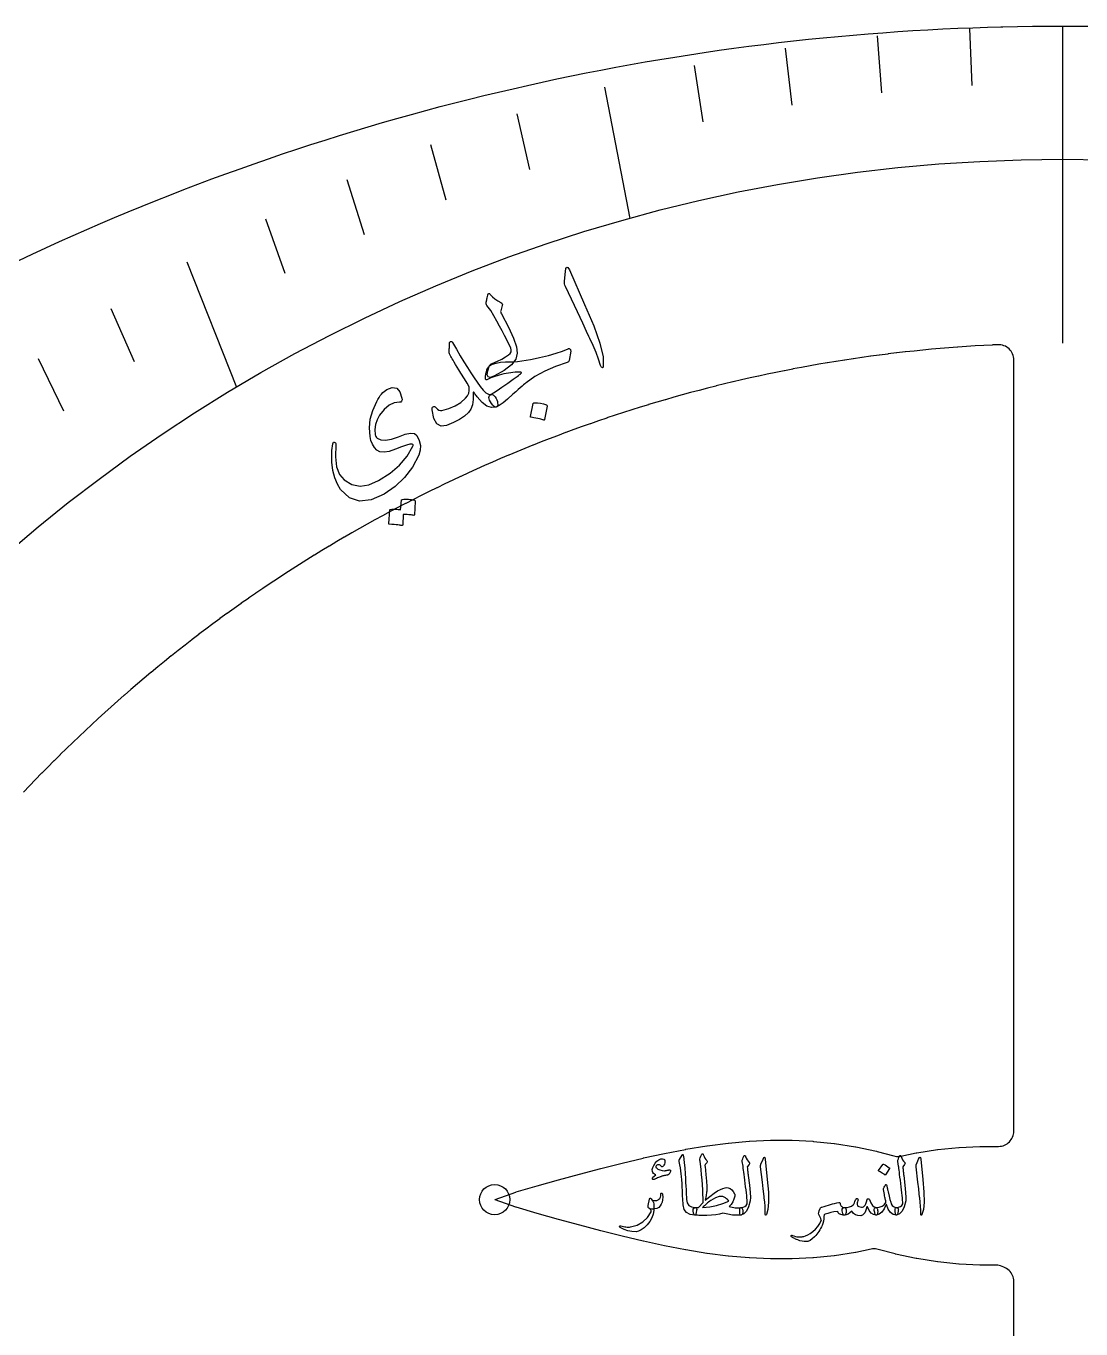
# Model space of a CAD drawing. Header units: millimetres. Extents: x -40.3 to 40.3, y -40.3 to 40.3.
# Drawn here: x -17.12 to 0.3, y 18.79 to 40.33 of the extents above; entities that cross this region are included whole.
import ezdxf

# ---------------------------------------------------------------- set-up
doc = ezdxf.new("R2010")
doc.units = ezdxf.units.MM
for name, color, linetype in [('CUT_INNER', 6, 'Continuous'), ('CUT_OUTER', 1, 'Continuous'), ('ENGRAVE', 7, 'Continuous'), ('ENGRAVE_FINE', 8, 'Continuous'), ('TEXT', 5, 'Continuous')]:
    doc.layers.add(name, color=color, linetype=linetype)

msp = doc.modelspace()

# ---------------------------------------------------------------- linework, layer by layer
at = {"layer": 'CUT_INNER'}
msp.add_lwpolyline([(-0.8065, 13.0816), (-0.8065, 19.58), (-0.8078, 19.6055), (-0.8117, 19.6307), (-0.8181, 19.6554), (-0.8271, 19.6793), (-0.8384, 19.7022), (-0.8519, 19.7238), (-0.8676, 19.7439), (-0.8853, 19.7623), (-0.9048, 19.7787), (-0.9258, 19.7932), (-0.9482, 19.8054), (-0.9717, 19.8152), (-1.0276, 19.8354), (-1.0483, 19.8418), (-1.0694, 19.8465), (-1.0909, 19.8493), (-1.1125, 19.8502), (-1.3584, 19.85), (-1.3646, 19.8501), (-1.7089, 19.8669), (-1.7154, 19.8674), (-2.0594, 19.9021), (-2.0662, 19.903), (-2.41, 19.9567), (-2.4169, 19.958), (-2.7606, 20.0315), (-2.7676, 20.0332), (-3.0438, 20.1092), (-3.0672, 20.1144), (-3.0909, 20.1174), (-3.1149, 20.1181), (-3.1388, 20.1165), (-3.1624, 20.1126), (-3.4156, 20.0584), (-3.4225, 20.0571), (-3.7663, 20.0034), (-3.7731, 20.0026), (-4.1171, 19.9678), (-4.1236, 19.9673), (-4.4679, 19.9506), (-4.4741, 19.9504), (-4.8188, 19.9507), (-4.8245, 19.9509), (-5.1697, 19.967), (-5.1749, 19.9674), (-5.5206, 19.9982), (-5.5253, 19.9987), (-5.8715, 20.0429), (-5.8757, 20.0435), (-6.2225, 20.0996), (-6.226, 20.1002), (-6.5734, 20.1667), (-6.5764, 20.1673), (-6.9244, 20.2426), (-6.9267, 20.2431), (-7.2753, 20.3257), (-7.2771, 20.3262), (-7.6262, 20.4145), (-7.6275, 20.4148), (-7.9765, 20.5074), (-8.3273, 20.6035), (-8.6782, 20.7022), (-8.6794, 20.7026), (-9.0259, 20.8041), (-9.033, 20.8064), (-9.3741, 20.929), (-9.3793, 20.9312), (-9.3741, 20.9333), (-9.033, 21.0559), (-9.0259, 21.0582), (-8.6794, 21.1597), (-8.6782, 21.1601), (-8.329, 21.2584), (-7.9785, 21.3544), (-7.6275, 21.4475), (-7.6262, 21.4478), (-7.2771, 21.5362), (-7.2753, 21.5366), (-6.9267, 21.6192), (-6.9244, 21.6197), (-6.5764, 21.695), (-6.5734, 21.6956), (-6.226, 21.7621), (-6.2225, 21.7628), (-5.8757, 21.8188), (-5.8715, 21.8194), (-5.5253, 21.8636), (-5.5206, 21.8641), (-5.1749, 21.895), (-5.1697, 21.8953), (-4.8245, 21.9115), (-4.8188, 21.9116), (-4.4741, 21.9119), (-4.4679, 21.9117), (-4.1236, 21.895), (-4.1171, 21.8945), (-3.7731, 21.8598), (-3.7663, 21.8589), (-3.4225, 21.8052), (-3.4156, 21.8039), (-3.0719, 21.7303), (-3.0649, 21.7286), (-2.7887, 21.6527), (-2.7653, 21.6474), (-2.7416, 21.6444), (-2.7176, 21.6438), (-2.6937, 21.6454), (-2.6701, 21.6492), (-2.4169, 21.7034), (-2.41, 21.7047), (-2.0662, 21.7584), (-2.0594, 21.7593), (-1.7154, 21.794), (-1.7089, 21.7945), (-1.3646, 21.8113), (-1.3584, 21.8114), (-1.0567, 21.8112), (-1.0322, 21.8124), (-1.0079, 21.816), (-0.9841, 21.8219), (-0.961, 21.8302), (-0.9388, 21.8406), (-0.9177, 21.8532), (-0.898, 21.8679), (-0.8798, 21.8843), (-0.8633, 21.9025), (-0.8487, 21.9222), (-0.836, 21.9433), (-0.8255, 21.9655), (-0.8173, 21.9886), (-0.8113, 22.0124), (-0.8077, 22.0367), (-0.8065, 22.0612), (-0.8065, 34.8087), (-0.8078, 34.8339), (-0.8116, 34.8589), (-0.8179, 34.8833), (-0.8266, 34.907), (-0.8377, 34.9297), (-0.8511, 34.9511), (-0.8665, 34.9711), (-0.8838, 34.9895), (-0.903, 35.006), (-0.9236, 35.0205), (-0.9457, 35.0328), (-0.9689, 35.0428), (-0.9929, 35.0505), (-1.0176, 35.0557), (-1.0427, 35.0583), (-1.068, 35.0584), (-1.1552, 35.0544), (-1.1568, 35.0543), (-1.2996, 35.0469), (-1.3011, 35.0468), (-1.4439, 35.0385), (-1.4455, 35.0384), (-1.5882, 35.0292), (-1.5897, 35.0291), (-1.7324, 35.019), (-1.7339, 35.0189), (-1.8765, 35.0079), (-1.8781, 35.0078), (-2.0206, 34.9959), (-2.0221, 34.9958), (-2.1646, 34.9831), (-2.1661, 34.983), (-2.3085, 34.9694), (-2.31, 34.9692), (-2.4523, 34.9548), (-2.4538, 34.9546), (-2.596, 34.9393), (-2.5976, 34.9391), (-2.7397, 34.9229), (-2.7412, 34.9227), (-2.8832, 34.9057), (-2.8847, 34.9055), (-3.0266, 34.8875), (-3.0281, 34.8873), (-3.1699, 34.8685), (-3.1714, 34.8683), (-3.3131, 34.8486), (-3.3146, 34.8484), (-3.4562, 34.8279), (-3.4577, 34.8276), (-3.5991, 34.8062), (-3.6006, 34.806), (-3.7419, 34.7837), (-3.7434, 34.7835), (-3.8845, 34.7603), (-3.886, 34.76), (-4.027, 34.736), (-4.0286, 34.7358), (-4.1694, 34.7109), (-4.1709, 34.7106), (-4.3116, 34.6849), (-4.3131, 34.6846), (-4.4536, 34.658), (-4.4551, 34.6577), (-4.5955, 34.6302), (-4.597, 34.6299), (-4.7372, 34.6016), (-4.7387, 34.6013), (-4.8787, 34.5721), (-4.8802, 34.5718), (-5.02, 34.5417), (-5.0215, 34.5414), (-5.1612, 34.5105), (-5.1627, 34.5101), (-5.3021, 34.4784), (-5.3036, 34.478), (-5.4429, 34.4454), (-5.4444, 34.445), (-5.5834, 34.4116), (-5.5849, 34.4112), (-5.7238, 34.3769), (-5.7253, 34.3765), (-5.8639, 34.3413), (-5.8654, 34.3409), (-6.0038, 34.3049), (-6.0053, 34.3045), (-6.1435, 34.2677), (-6.145, 34.2673), (-6.2829, 34.2295), (-6.2844, 34.2291), (-6.4221, 34.1906), (-6.4236, 34.1901), (-6.5611, 34.1507), (-6.5626, 34.1503), (-6.6998, 34.11), (-6.7013, 34.1096), (-6.8383, 34.0685), (-6.8397, 34.0681), (-6.9765, 34.0261), (-6.9779, 34.0257), (-7.1144, 33.9829), (-7.1159, 33.9824), (-7.2521, 33.9388), (-7.2536, 33.9383), (-7.3895, 33.8939), (-7.391, 33.8934), (-7.5266, 33.8481), (-7.5281, 33.8476), (-7.6635, 33.8015), (-7.6649, 33.801), (-7.8, 33.7541), (-7.8015, 33.7536), (-7.9363, 33.7058), (-7.9377, 33.7053), (-8.0722, 33.6567), (-8.0737, 33.6562), (-8.2079, 33.6067), (-8.2093, 33.6062), (-8.3432, 33.556), (-8.3447, 33.5554), (-8.4783, 33.5044), (-8.4797, 33.5038), (-8.613, 33.4519), (-8.6144, 33.4514), (-8.7474, 33.3987), (-8.7488, 33.3981), (-8.8814, 33.3446), (-8.8829, 33.344), (-9.0152, 33.2897), (-9.0166, 33.2891), (-9.1486, 33.2339), (-9.15, 33.2334), (-9.2816, 33.1774), (-9.283, 33.1768), (-9.4143, 33.12), (-9.4157, 33.1194), (-9.5466, 33.0619), (-9.548, 33.0613), (-9.6786, 33.0029), (-9.68, 33.0023), (-9.8102, 32.9431), (-9.8116, 32.9425), (-9.9415, 32.8825), (-9.9429, 32.8819), (-10.0723, 32.8211), (-10.0737, 32.8204), (-10.2028, 32.7589), (-10.2042, 32.7582), (-10.3329, 32.6959), (-10.3343, 32.6952), (-10.4627, 32.6321), (-10.464, 32.6314), (-10.592, 32.5675), (-10.5934, 32.5668), (-10.7209, 32.5021), (-10.7223, 32.5014), (-10.8494, 32.4359), (-10.8508, 32.4352), (-10.9776, 32.369), (-10.9789, 32.3683), (-11.1053, 32.3012), (-11.1066, 32.3005), (-11.2325, 32.2327), (-11.2339, 32.232), (-11.3594, 32.1634), (-11.3607, 32.1626), (-11.4858, 32.0933), (-11.4872, 32.0925), (-11.6118, 32.0224), (-11.6132, 32.0217), (-11.7374, 31.9508), (-11.7387, 31.95), (-11.8625, 31.8784), (-11.8638, 31.8776), (-11.9872, 31.8052), (-11.9885, 31.8044), (-12.1114, 31.7313), (-12.1127, 31.7305), (-12.2352, 31.6566), (-12.2365, 31.6558), (-12.3585, 31.5811), (-12.3598, 31.5803), (-12.4813, 31.5049), (-12.4826, 31.5041), (-12.6037, 31.428), (-12.605, 31.4271), (-12.7256, 31.3503), (-12.7269, 31.3494), (-12.847, 31.2718), (-12.8483, 31.271), (-12.9679, 31.1926), (-12.9692, 31.1918), (-13.0884, 31.1127), (-13.0897, 31.1118), (-13.2083, 31.032), (-13.2096, 31.0311), (-13.3278, 30.9506), (-13.3291, 30.9497), (-13.4467, 30.8684), (-13.448, 30.8676), (-13.5652, 30.7856), (-13.5665, 30.7847), (-13.6831, 30.702), (-13.6844, 30.7011), (-13.8006, 30.6176), (-13.8018, 30.6167), (-13.9175, 30.5326), (-13.9187, 30.5317), (-14.0338, 30.4468), (-14.0351, 30.4459), (-14.1497, 30.3604), (-14.1509, 30.3595), (-14.265, 30.2732), (-14.2662, 30.2723), (-14.3798, 30.1853), (-14.381, 30.1844), (-14.494, 30.0967), (-14.4952, 30.0958), (-14.6077, 30.0075), (-14.6089, 30.0065), (-14.7209, 29.9175), (-14.7221, 29.9165), (-14.8334, 29.8268), (-14.8346, 29.8258), (-14.9455, 29.7354), (-14.9467, 29.7345), (-15.0569, 29.6434), (-15.0581, 29.6424), (-15.1678, 29.5507), (-15.169, 29.5497), (-15.2782, 29.4573), (-15.2793, 29.4563), (-15.3879, 29.3632), (-15.3891, 29.3622), (-15.4971, 29.2684), (-15.4983, 29.2674), (-15.6057, 29.173), (-15.6068, 29.172), (-15.7137, 29.0769), (-15.7148, 29.0759), (-15.8211, 28.9802), (-15.8222, 28.9791), (-15.9279, 28.8828), (-15.9291, 28.8817), (-16.0341, 28.7847), (-16.0353, 28.7837), (-16.1398, 28.686), (-16.1409, 28.6849), (-16.2448, 28.5866), (-16.2459, 28.5856), (-16.3492, 28.4866), (-16.3503, 28.4856), (-16.4529, 28.386), (-16.454, 28.3849), (-16.5561, 28.2847), (-16.5572, 28.2837), (-16.6586, 28.1828), (-16.6597, 28.1818), (-16.7605, 28.0803), (-16.7616, 28.0792), (-16.8618, 27.9772), (-16.8629, 27.9761), (-16.9625, 27.8734), (-16.9635, 27.8723), (-17.0625, 27.769), (-17.0635, 27.7679), (-17.1618, 27.664)], dxfattribs=at)
at = {"layer": 'CUT_OUTER'}
msp.add_lwpolyline([(-17.2418, 36.453), (-17.0179, 36.5581), (-16.7932, 36.6619), (-16.5679, 36.7642), (-16.3421, 36.8652), (-16.1155, 36.9648), (-15.8884, 37.063), (-15.6607, 37.1598), (-15.4324, 37.2551), (-15.2035, 37.3491), (-14.9741, 37.4417), (-14.7441, 37.5329), (-14.5135, 37.6227), (-14.2824, 37.711), (-14.0507, 37.7979), (-13.8185, 37.8834), (-13.5858, 37.9675), (-13.3526, 38.0502), (-13.1189, 38.1314), (-12.8846, 38.2111), (-12.6499, 38.2895), (-12.4148, 38.3664), (-12.1791, 38.4418), (-11.943, 38.5158), (-11.7065, 38.5884), (-11.4695, 38.6595), (-11.232, 38.7291), (-10.9942, 38.7973), (-10.7559, 38.8641), (-10.5173, 38.9293), (-10.2782, 38.9931), (-10.0387, 39.0555), (-9.7989, 39.1163), (-9.5587, 39.1757), (-9.3182, 39.2336), (-9.0773, 39.2901), (-8.836, 39.345), (-8.5944, 39.3985), (-8.3525, 39.4505), (-8.1103, 39.501), (-7.8678, 39.55), (-7.6249, 39.5975), (-7.3818, 39.6436), (-7.1384, 39.6881), (-6.8948, 39.7312), (-6.6509, 39.7727), (-6.4067, 39.8128), (-6.1623, 39.8514), (-5.9177, 39.8884), (-5.6728, 39.924), (-5.4277, 39.958), (-5.1824, 39.9906), (-4.937, 40.0216), (-4.6913, 40.0512), (-4.4455, 40.0792), (-4.1995, 40.1057), (-3.9533, 40.1307), (-3.707, 40.1542), (-3.4605, 40.1762), (-3.214, 40.1967), (-2.9673, 40.2157), (-2.7204, 40.2331), (-2.4735, 40.2491), (-2.2265, 40.2635), (-1.9794, 40.2764), (-1.7322, 40.2878), (-1.485, 40.2976), (-1.2377, 40.306), (-1.0219, 40.312), (-0.9896, 40.3129), (-0.7423, 40.3182), (-0.4948, 40.322), (-0.2474, 40.3242), (0, 40.325), (0.2474, 40.3242), (0.4948, 40.322)], dxfattribs=at)
at = {"layer": 'ENGRAVE'}
for points in [[(0, 40.325), (0, 35.0828)], [(-7.5639, 39.3141), (-7.1466, 37.1452)], [(-14.467, 36.428), (-13.6446, 34.3571)]]:
    msp.add_lwpolyline(points, dxfattribs=at)
for centre, radius in [((0, 11.5231), 26.6001), ((-9.3801, 20.9312), 0.25)]:
    msp.add_circle(centre, radius, dxfattribs=at)
at = {"layer": 'ENGRAVE_FINE'}
for points in [[(-1.535, 40.2841), (-1.499, 39.341)], [(-3.0643, 40.1615), (-2.9925, 39.2202)], [(-4.5825, 39.9581), (-4.4749, 39.0196)], [(-6.0841, 39.6751), (-5.9408, 38.7406)], [(-9.0167, 38.8772), (-8.8026, 37.9541)], [(-10.4378, 38.3671), (-10.1886, 37.4514)], [(-11.8226, 37.7867), (-11.5387, 36.8794)], [(-13.1669, 37.1391), (-12.8487, 36.2414)], [(-15.7193, 35.6572), (-15.3334, 34.7819)], [(-16.9208, 34.8305), (-16.5018, 33.968)]]:
    msp.add_lwpolyline(points, dxfattribs=at)
at = {"layer": 'TEXT'}
for points in [[(-8.2128, 36.2675), (-8.2034, 36.32), (-8.1891, 36.3421), (-8.17, 36.3337), (-8.1461, 36.2948), (-7.8952, 35.7231), (-7.7435, 35.3713), (-7.6421, 35.0839), (-7.5898, 34.8612), (-7.586, 34.7033), (-7.59, 34.689), (-7.5949, 34.6804), (-7.6007, 34.6775), (-7.6073, 34.6803), (-7.6138, 34.686), (-7.6198, 34.6942), (-7.6253, 34.705), (-7.6303, 34.7182), (-7.6646, 34.8225), (-7.7058, 34.9316), (-7.7539, 35.0455), (-7.809, 35.164), (-7.8229, 35.1952), (-7.8612, 35.279), (-7.9241, 35.4155), (-8.0119, 35.6045), (-8.2118, 36.0218), (-8.2209, 36.0445), (-8.2268, 36.0663), (-8.2295, 36.0871), (-8.2292, 36.1069)], [(-9.1155, 35.0048), (-9.1472, 35.0707), (-9.1814, 35.1398), (-9.2181, 35.2119), (-9.2572, 35.2872), (-9.2992, 35.3658), (-9.3442, 35.448), (-9.3922, 35.5337), (-9.4434, 35.623), (-9.5109, 35.7082), (-9.5162, 35.7207), (-9.5195, 35.7334), (-9.5206, 35.7463), (-9.5196, 35.7593), (-9.5186, 35.7661), (-9.517, 35.7753), (-9.5146, 35.7868), (-9.5115, 35.8006), (-9.508, 35.8168), (-9.5041, 35.8355), (-9.4999, 35.8567), (-9.4955, 35.8804), (-9.4937, 35.8882), (-9.4903, 35.8947), (-9.4853, 35.8997), (-9.4786, 35.9033), (-9.4724, 35.9043), (-9.4662, 35.9027), (-9.46, 35.8983), (-9.4539, 35.8911), (-9.4187, 35.8512), (-9.3774, 35.8153), (-9.3299, 35.7835), (-9.2763, 35.7557), (-9.2623, 35.7475), (-9.2542, 35.737), (-9.252, 35.7242), (-9.2557, 35.7093), (-9.2811, 35.6207), (-9.282, 35.6107), (-9.2803, 35.5986), (-9.2761, 35.5844), (-9.2693, 35.5682), (-9.1529, 35.3469), (-9.0708, 35.1648), (-9.0226, 35.022), (-9.0079, 34.9186), (-9.0327, 34.8205), (-9.104, 34.7255), (-9.2216, 34.6331), (-9.3853, 34.5426), (-9.4505, 34.52), (-9.4901, 34.527), (-9.5042, 34.5637), (-9.4926, 34.6302), (-9.4897, 34.6396), (-9.4868, 34.6487), (-9.484, 34.6577), (-9.4813, 34.6664), (-9.4786, 34.6749), (-9.4761, 34.6833), (-9.4736, 34.6914), (-9.4713, 34.6993), (-9.464, 34.7154), (-9.4531, 34.7293), (-9.4385, 34.7409), (-9.4202, 34.7502), (-9.3361, 34.7872), (-9.2632, 34.8228), (-9.2014, 34.8572), (-9.1508, 34.8903), (-9.1242, 34.9142), (-9.1094, 34.9412), (-9.1065, 34.9714), (-9.1155, 35.0048)], [(-9.4432, 34.2389), (-9.423, 34.2377), (-9.4043, 34.2304), (-9.3872, 34.2169), (-9.3716, 34.1972), (-9.3561, 34.1714), (-9.3441, 34.1455), (-9.3359, 34.1194), (-9.3313, 34.0931), (-9.3307, 34.0693), (-9.3346, 34.0506), (-9.3429, 34.0369), (-9.3556, 34.0281), (-9.4325, 34.0189), (-9.5101, 34.0438), (-9.5886, 34.103), (-9.6682, 34.1965), (-9.6804, 34.2133), (-9.6911, 34.2278), (-9.7001, 34.24), (-9.7074, 34.2501), (-9.7132, 34.2579), (-9.7173, 34.2635), (-9.7197, 34.2668), (-9.7206, 34.2679), (-9.727, 34.2733), (-9.7313, 34.2737), (-9.7334, 34.2691), (-9.7335, 34.2596), (-9.7345, 34.1533), (-9.748, 34.0642), (-9.7742, 33.9924), (-9.8131, 33.9377), (-9.8786, 33.8798), (-9.9611, 33.8251), (-10.0606, 33.7734), (-10.1771, 33.7246), (-10.2648, 33.7134), (-10.3336, 33.7522), (-10.3835, 33.8414), (-10.4142, 33.9812), (-10.4148, 33.9994), (-10.4122, 34.0143), (-10.4062, 34.0258), (-10.3968, 34.0339), (-10.3857, 34.0378), (-10.3744, 34.0366), (-10.3628, 34.0303), (-10.3509, 34.0188), (-10.3255, 33.9943), (-10.301, 33.9782), (-10.2771, 33.9705), (-10.254, 33.9711), (-10.1379, 34.0036), (-10.0339, 34.0482), (-9.9418, 34.1049), (-9.8615, 34.174), (-9.8303, 34.2128), (-9.8096, 34.2559), (-9.7993, 34.3035), (-9.7994, 34.3556), (-9.8095, 34.3759), (-9.8362, 34.4219), (-9.8795, 34.4936), (-9.9394, 34.5908), (-9.9712, 34.643), (-9.9998, 34.6901), (-10.0252, 34.7323), (-10.0473, 34.7694), (-10.0664, 34.8012), (-10.0822, 34.8272), (-10.0949, 34.8475), (-10.1044, 34.8622), (-10.1171, 34.8853), (-10.1259, 34.9068), (-10.1307, 34.9265), (-10.1315, 34.9444), (-10.1305, 34.9676), (-10.1295, 34.9891), (-10.1286, 35.0091), (-10.1276, 35.0276), (-10.1269, 35.0444), (-10.1264, 35.0595), (-10.1263, 35.0729), (-10.1266, 35.0847), (-10.1258, 35.0945), (-10.1227, 35.1022), (-10.1173, 35.1078), (-10.1095, 35.1113), (-10.0995, 35.1118), (-10.0909, 35.1096), (-10.0837, 35.1048), (-10.0778, 35.0973), (-10.0122, 34.9842), (-9.949, 34.8775), (-9.8881, 34.7772), (-9.8296, 34.6833), (-9.7736, 34.5957), (-9.7202, 34.5144), (-9.6695, 34.4394), (-9.6213, 34.3706), (-9.572, 34.3083), (-9.5259, 34.2656), (-9.483, 34.2425), (-9.4432, 34.2389)], [(-9.2039, 34.774), (-9.1385, 34.7749), (-9.0714, 34.7784), (-9.0026, 34.7844), (-8.9322, 34.7928), (-8.8604, 34.8035), (-8.7873, 34.8161), (-8.713, 34.8306), (-8.6375, 34.847), (-8.4928, 34.8814), (-8.3664, 34.9167), (-8.2584, 34.9532), (-8.1687, 34.9911), (-8.1588, 34.9946), (-8.1499, 34.995), (-8.142, 34.9924), (-8.135, 34.9867), (-8.1295, 34.9791), (-8.126, 34.9704), (-8.1245, 34.9607), (-8.1249, 34.95), (-8.1522, 34.7981), (-8.1556, 34.7855), (-8.1624, 34.7757), (-8.1724, 34.7688), (-8.1858, 34.7648), (-8.3761, 34.7006), (-8.5525, 34.6229), (-8.7146, 34.5321), (-8.8621, 34.4284), (-8.8703, 34.4224), (-8.8838, 34.4115), (-8.9028, 34.3955), (-8.9272, 34.3745), (-8.957, 34.3484), (-8.9922, 34.3173), (-9.0327, 34.2811), (-9.0784, 34.2397), (-9.1672, 34.1609), (-9.2429, 34.0993), (-9.3056, 34.055), (-9.3556, 34.0281), (-9.3709, 34.0276), (-9.3892, 34.0375), (-9.4105, 34.0578), (-9.4348, 34.0886), (-9.464, 34.1427), (-9.4748, 34.1859), (-9.4671, 34.2183), (-9.4409, 34.2399), (-9.3972, 34.2635), (-9.3368, 34.3021), (-9.2596, 34.3555), (-9.1654, 34.4235), (-9.1178, 34.4579), (-9.0761, 34.488), (-9.0403, 34.5138), (-9.0104, 34.5353), (-8.9866, 34.5526), (-8.969, 34.5655), (-8.9577, 34.574), (-8.9526, 34.5783), (-8.9509, 34.5802), (-8.9493, 34.582), (-8.948, 34.5834), (-8.947, 34.5846), (-8.946, 34.5855), (-8.9449, 34.5864), (-8.9439, 34.587), (-8.9427, 34.5876), (-8.9369, 34.5939), (-8.9354, 34.5986), (-8.9384, 34.6015), (-8.9458, 34.6027), (-8.9774, 34.6048), (-9.0099, 34.6053), (-9.0436, 34.6041), (-9.0784, 34.6013), (-9.1143, 34.597), (-9.1513, 34.5912), (-9.1896, 34.5841), (-9.229, 34.5756), (-9.2675, 34.5665), (-9.3051, 34.5567), (-9.3419, 34.546), (-9.3779, 34.5346), (-9.4128, 34.5225), (-9.4461, 34.5095), (-9.4779, 34.4957), (-9.5082, 34.4811), (-9.5167, 34.4788), (-9.5234, 34.4796), (-9.5283, 34.4836), (-9.5314, 34.4907), (-9.5327, 34.5051), (-9.533, 34.5196), (-9.5324, 34.5341), (-9.5307, 34.5487), (-9.5282, 34.5636), (-9.5253, 34.579), (-9.5219, 34.595), (-9.518, 34.6115), (-9.5079, 34.644), (-9.4955, 34.6709), (-9.4808, 34.6921), (-9.4637, 34.7078), (-9.4155, 34.7353), (-9.3561, 34.7556), (-9.2856, 34.7685), (-9.2039, 34.774)], [(-10.9541, 34.1097), (-11.0407, 34.098), (-11.1244, 34.0581), (-11.2048, 33.9901), (-11.2816, 33.894), (-11.3225, 33.8182), (-11.3483, 33.7392), (-11.359, 33.6572), (-11.3546, 33.572), (-11.3506, 33.5566), (-11.3435, 33.5421), (-11.3333, 33.5285), (-11.3199, 33.5157), (-11.2595, 33.4858), (-11.1812, 33.4799), (-11.0849, 33.4978), (-10.9705, 33.5392), (-10.8579, 33.5806), (-10.7699, 33.5978), (-10.7067, 33.591), (-10.6683, 33.5605), (-10.6258, 33.4781), (-10.606, 33.3962), (-10.6085, 33.3145), (-10.6333, 33.2333), (-10.7404, 33.0365), (-10.8712, 32.8642), (-11.026, 32.7159), (-11.2055, 32.5908), (-11.4224, 32.4935), (-11.6138, 32.473), (-11.7811, 32.53), (-11.9245, 32.6654), (-11.9782, 32.7538), (-12.0206, 32.8588), (-12.0513, 32.9805), (-12.0701, 33.119), (-12.072, 33.1593), (-12.0729, 33.1987), (-12.0727, 33.2373), (-12.0714, 33.275), (-12.069, 33.312), (-12.0654, 33.3487), (-12.0605, 33.3848), (-12.0545, 33.4206), (-12.0495, 33.4367), (-12.0423, 33.4461), (-12.0328, 33.4488), (-12.0211, 33.4447), (-12.0116, 33.4369), (-12.0051, 33.4274), (-12.0017, 33.4163), (-12.0014, 33.4034), (-12.0117, 33.2058), (-11.9919, 33.0435), (-11.9428, 32.9162), (-11.8651, 32.8237), (-11.7407, 32.7499), (-11.6048, 32.7241), (-11.4571, 32.7459), (-11.297, 32.8151), (-11.1081, 32.9347), (-10.9509, 33.0684), (-10.8251, 33.2168), (-10.7304, 33.3806), (-10.7258, 33.3928), (-10.7265, 33.4023), (-10.7325, 33.4093), (-10.7438, 33.4136), (-10.7811, 33.4136), (-10.8393, 33.4004), (-10.9185, 33.3738), (-11.0185, 33.3335), (-11.1221, 33.2961), (-11.2082, 33.2808), (-11.2767, 33.2879), (-11.3279, 33.3174), (-11.368, 33.3625), (-11.3999, 33.4151), (-11.4237, 33.4751), (-11.4392, 33.5426), (-11.4495, 33.6856), (-11.4347, 33.8296), (-11.3947, 33.9744), (-11.3291, 34.1199), (-11.3101, 34.156), (-11.2906, 34.1888), (-11.2704, 34.2183), (-11.2496, 34.2445), (-11.2285, 34.2675), (-11.2073, 34.2874), (-11.1859, 34.3041), (-11.1644, 34.3176), (-11.0716, 34.3528), (-10.9987, 34.341), (-10.9458, 34.2825), (-10.9128, 34.1776), (-10.9108, 34.146), (-10.917, 34.1242), (-10.9314, 34.1121), (-10.9541, 34.1097)], [(-8.7437, 34.088), (-8.742, 34.0921), (-8.7386, 34.0954), (-8.7337, 34.098), (-8.7271, 34.0998), (-8.6751, 34.0985), (-8.6242, 34.0918), (-8.5743, 34.08), (-8.5255, 34.0629), (-8.5201, 34.0595), (-8.5167, 34.0553), (-8.5154, 34.0504), (-8.516, 34.0448), (-8.555, 33.8236), (-8.5573, 33.8178), (-8.562, 33.8148), (-8.5691, 33.8146), (-8.5786, 33.8173), (-8.5869, 33.8195), (-8.5997, 33.8227), (-8.6172, 33.8269), (-8.6392, 33.8319), (-8.6662, 33.8378), (-8.6985, 33.8443), (-8.7359, 33.8515), (-8.7786, 33.8593), (-8.7845, 33.861), (-8.7882, 33.8637), (-8.7896, 33.8672), (-8.7887, 33.8716)], [(-10.9192, 32.4893), (-10.918, 32.4935), (-10.9151, 32.4971), (-10.9106, 32.5002), (-10.9044, 32.5027), (-10.879, 32.5053), (-10.8538, 32.5067), (-10.8289, 32.5069), (-10.8042, 32.5059), (-10.7796, 32.5036), (-10.7548, 32.5), (-10.7298, 32.4949), (-10.7047, 32.4885), (-10.699, 32.4856), (-10.695, 32.4814), (-10.6927, 32.476), (-10.6922, 32.4693), (-10.7062, 32.2454), (-10.7079, 32.2417), (-10.712, 32.2396), (-10.7185, 32.239), (-10.7276, 32.24), (-10.7344, 32.2418), (-10.7449, 32.2436), (-10.7591, 32.2454), (-10.777, 32.2473), (-10.7989, 32.2492), (-10.8249, 32.2513), (-10.855, 32.2535), (-10.8893, 32.2559), (-10.8995, 32.0812), (-10.9011, 32.0752), (-10.9053, 32.0717), (-10.9121, 32.0708), (-10.9217, 32.0723), (-10.93, 32.0737), (-10.9429, 32.0754), (-10.9604, 32.0776), (-10.9825, 32.0802), (-11.0095, 32.083), (-11.0416, 32.0859), (-11.0789, 32.0889), (-11.1214, 32.0919), (-11.1265, 32.0935), (-11.1297, 32.0961), (-11.1311, 32.0996), (-11.1307, 32.1042), (-11.1149, 32.3229), (-11.1137, 32.3271), (-11.1109, 32.3308), (-11.1064, 32.3339), (-11.1003, 32.3365), (-11.0792, 32.3399), (-11.0582, 32.342), (-11.0372, 32.3428), (-11.0162, 32.3424), (-10.9953, 32.3408), (-10.9746, 32.3382), (-10.954, 32.3346), (-10.9336, 32.33)], [(-6.5233, 21.337), (-6.5413, 21.3337), (-6.558, 21.3305), (-6.5734, 21.3275), (-6.5875, 21.3246), (-6.6003, 21.3219), (-6.6115, 21.3191), (-6.6213, 21.3163), (-6.6296, 21.3136), (-6.6381, 21.3104), (-6.6483, 21.3065), (-6.6602, 21.3018), (-6.6738, 21.2963), (-6.6892, 21.29), (-6.7063, 21.2827), (-6.7251, 21.2744), (-6.7456, 21.2653), (-6.754, 21.2625), (-6.7611, 21.2625), (-6.7671, 21.2653), (-6.7718, 21.2708), (-6.7747, 21.2843), (-6.7667, 21.3001), (-6.7478, 21.3181), (-6.718, 21.3384), (-6.7408, 21.3514), (-6.758, 21.3653), (-6.7698, 21.3804), (-6.776, 21.3964), (-6.7772, 21.4267), (-6.7698, 21.4596), (-6.7537, 21.495), (-6.729, 21.5331), (-6.6996, 21.5672), (-6.6693, 21.5907), (-6.6382, 21.6037), (-6.6062, 21.6062), (-6.5883, 21.6018), (-6.5761, 21.5924), (-6.5697, 21.5783), (-6.5689, 21.5593), (-6.572, 21.5388), (-6.5772, 21.52), (-6.5844, 21.5029), (-6.5937, 21.4875), (-6.6031, 21.4767), (-6.6117, 21.472), (-6.6196, 21.4733), (-6.6269, 21.4806), (-6.6352, 21.4916), (-6.6448, 21.4996), (-6.6559, 21.5047), (-6.6683, 21.5068), (-6.6813, 21.5068), (-6.6928, 21.5041), (-6.7027, 21.4986), (-6.7111, 21.4903), (-6.7172, 21.4803), (-6.719, 21.471), (-6.7165, 21.4623), (-6.7097, 21.4544), (-6.6842, 21.4355), (-6.6531, 21.4216), (-6.6165, 21.4127), (-6.5744, 21.4088), (-6.5708, 21.409), (-6.5667, 21.4093), (-6.5621, 21.41), (-6.5572, 21.4109), (-6.5518, 21.412), (-6.5459, 21.4131), (-6.5397, 21.4144), (-6.533, 21.4157), (-6.5258, 21.4171), (-6.5192, 21.4183), (-6.5133, 21.4195), (-6.5082, 21.4206), (-6.5036, 21.4215), (-6.4995, 21.4221), (-6.496, 21.4225), (-6.493, 21.4226), (-6.4873, 21.422), (-6.4826, 21.4202), (-6.479, 21.4172), (-6.4764, 21.413), (-6.4748, 21.4089), (-6.474, 21.405), (-6.4741, 21.4013), (-6.475, 21.3978), (-6.4884, 21.3728), (-6.5009, 21.3543), (-6.5126, 21.3424), (-6.5233, 21.337)], [(-6.2831, 21.6684), (-6.2805, 21.6725), (-6.278, 21.6753), (-6.2756, 21.6767), (-6.2735, 21.6767), (-6.2702, 21.6748), (-6.2673, 21.6694), (-6.2647, 21.6603), (-6.2624, 21.6477), (-6.251, 21.5446), (-6.2417, 21.4492), (-6.2345, 21.3616), (-6.2293, 21.2818), (-6.226, 21.2136), (-6.2229, 21.1524), (-6.2201, 21.0983), (-6.2176, 21.0513), (-6.2154, 21.0113), (-6.2136, 20.9784), (-6.2122, 20.9526), (-6.2113, 20.9339), (-6.1991, 20.8778), (-6.172, 20.8366), (-6.1301, 20.8102), (-6.0733, 20.7986), (-6.0575, 20.7945), (-6.0474, 20.7848), (-6.043, 20.7696), (-6.0443, 20.7489), (-6.0508, 20.7163), (-6.0578, 20.693), (-6.0653, 20.679), (-6.0733, 20.6744), (-6.1532, 20.6849), (-6.212, 20.7165), (-6.2498, 20.7691), (-6.2666, 20.8428), (-6.2692, 20.8781), (-6.2716, 20.9134), (-6.2737, 20.9488), (-6.2755, 20.9843), (-6.2772, 21.0199), (-6.2788, 21.0556), (-6.2803, 21.0913), (-6.2817, 21.1272), (-6.2843, 21.1956), (-6.288, 21.2571), (-6.2926, 21.3119), (-6.2983, 21.3598), (-6.305, 21.4059), (-6.3128, 21.4549), (-6.3216, 21.507), (-6.3314, 21.5621), (-6.3327, 21.572), (-6.3325, 21.5811), (-6.3307, 21.5892), (-6.3273, 21.5966)], [(-5.6122, 20.7075), (-5.6676, 20.6923), (-5.7302, 20.6813), (-5.8001, 20.6744), (-5.8773, 20.6716), (-5.9159, 20.6711), (-5.9506, 20.6709), (-5.9812, 20.6711), (-6.0077, 20.6716), (-6.0302, 20.6723), (-6.0486, 20.673), (-6.063, 20.6737), (-6.0733, 20.6744), (-6.0787, 20.6774), (-6.084, 20.6837), (-6.0891, 20.6933), (-6.094, 20.7061), (-6.1036, 20.7451), (-6.1033, 20.7734), (-6.0932, 20.7913), (-6.0733, 20.7986), (-6.0139, 20.8), (-5.938, 20.8815), (-5.9381, 20.9495), (-5.9397, 21.0209), (-5.9429, 21.0958), (-5.9477, 21.1741), (-5.954, 21.2558), (-5.9618, 21.3408), (-5.9712, 21.4291), (-5.9822, 21.5207), (-5.9835, 21.5338), (-5.9848, 21.5455), (-5.9859, 21.5559), (-5.987, 21.5648), (-5.9881, 21.5724), (-5.9892, 21.5786), (-5.9905, 21.5835), (-5.9918, 21.5869), (-5.9918, 21.6), (-5.9863, 21.6201), (-5.9753, 21.647), (-5.9587, 21.6808), (-5.9565, 21.6844), (-5.9539, 21.687), (-5.9509, 21.6886), (-5.9477, 21.6891), (-5.9444, 21.6885), (-5.9414, 21.6867), (-5.9389, 21.6836), (-5.9366, 21.6794), (-5.9221, 21.645), (-5.9076, 21.6163), (-5.8931, 21.5932), (-5.8786, 21.5759), (-5.8724, 21.5679), (-5.8703, 21.5593), (-5.8724, 21.55), (-5.8786, 21.54), (-5.9021, 21.5096), (-5.9049, 21.5046), (-5.9066, 21.4979), (-5.907, 21.4894), (-5.9062, 21.4792), (-5.891, 21.3488), (-5.881, 21.239), (-5.8765, 21.15), (-5.8773, 21.0816), (-5.8783, 21.0694), (-5.88, 21.0549), (-5.8824, 21.038), (-5.8855, 21.0188), (-5.8892, 20.9974), (-5.8935, 20.9738), (-5.8982, 20.948), (-5.9035, 20.9201), (-5.824, 20.9847), (-5.7554, 21.0364), (-5.6977, 21.0752), (-5.6508, 21.101), (-5.6102, 21.1176), (-5.5753, 21.1275), (-5.546, 21.1307), (-5.5225, 21.1272), (-5.4916, 21.1143), (-5.4641, 21.0937), (-5.4399, 21.0653), (-5.4189, 21.0292), (-5.4162, 21.022), (-5.4148, 21.013), (-5.4148, 21.002), (-5.4162, 20.9891), (-5.4293, 20.9385), (-5.4493, 20.8929), (-5.4762, 20.8522), (-5.51, 20.8166), (-5.484, 20.8102), (-5.4583, 20.805), (-5.4329, 20.8009), (-5.4079, 20.7979), (-5.3832, 20.7962), (-5.3589, 20.7957), (-5.3349, 20.7965), (-5.3112, 20.7986), (-5.3024, 20.7981), (-5.2954, 20.7938), (-5.29, 20.7857), (-5.2864, 20.7738), (-5.2818, 20.7488), (-5.2805, 20.7279), (-5.2825, 20.7109), (-5.2878, 20.6979), (-5.2949, 20.6876), (-5.3012, 20.6803), (-5.3067, 20.6759), (-5.3112, 20.6744), (-5.3808, 20.6723), (-5.4541, 20.6771), (-5.5313, 20.6889), (-5.6122, 20.7075)], [(-5.2905, 21.5855), (-5.2812, 21.6081), (-5.274, 21.6259), (-5.2688, 21.6391), (-5.2657, 21.6477), (-5.2633, 21.6531), (-5.2602, 21.657), (-5.2564, 21.6593), (-5.2519, 21.6601), (-5.2468, 21.6592), (-5.2425, 21.6566), (-5.2392, 21.6523), (-5.2367, 21.6463), (-5.2252, 21.6167), (-5.2115, 21.59), (-5.1955, 21.5663), (-5.1773, 21.5455), (-5.1722, 21.5389), (-5.1708, 21.5314), (-5.1729, 21.523), (-5.1787, 21.5137), (-5.2091, 21.471), (-5.207, 21.4518), (-5.2049, 21.433), (-5.2029, 21.4145), (-5.2008, 21.3964), (-5.1987, 21.3786), (-5.1966, 21.3612), (-5.1946, 21.3441), (-5.1925, 21.3274), (-5.1734, 21.1724), (-5.1618, 21.0513), (-5.1576, 20.964), (-5.1608, 20.9105), (-5.1868, 20.8134), (-5.2208, 20.7417), (-5.2627, 20.6954), (-5.3126, 20.6744), (-5.314, 20.6744), (-5.3154, 20.6744), (-5.3168, 20.6744), (-5.3181, 20.6744), (-5.3263, 20.6821), (-5.3316, 20.6999), (-5.3339, 20.7277), (-5.3333, 20.7655), (-5.332, 20.7795), (-5.3281, 20.7897), (-5.3217, 20.796), (-5.3126, 20.7986), (-5.2776, 20.8056), (-5.2484, 20.8183), (-5.2251, 20.8367), (-5.2077, 20.8608), (-5.2089, 20.8897), (-5.211, 20.9225), (-5.214, 20.9594), (-5.218, 21.0002), (-5.2229, 21.0448), (-5.2286, 21.093), (-5.235, 21.1449), (-5.2422, 21.2004), (-5.2488, 21.2549), (-5.255, 21.3039), (-5.2606, 21.3474), (-5.2657, 21.3854), (-5.2701, 21.4178), (-5.2736, 21.4447), (-5.2763, 21.4661), (-5.2781, 21.482), (-5.2919, 21.5607), (-5.2923, 21.5685), (-5.2922, 21.5752), (-5.2916, 21.5809), (-5.2905, 21.5855)], [(-4.9481, 21.5993), (-4.9349, 21.6249), (-4.9243, 21.6339), (-4.9163, 21.6263), (-4.9109, 21.6021), (-4.8791, 21.2639), (-4.8602, 21.0563), (-4.856, 20.8904), (-4.8664, 20.7664), (-4.8915, 20.684), (-4.8961, 20.6773), (-4.9002, 20.6737), (-4.9037, 20.6732), (-4.9067, 20.6758), (-4.9091, 20.6798), (-4.9109, 20.6851), (-4.9119, 20.6916), (-4.9123, 20.6992), (-4.9123, 20.759), (-4.915, 20.8224), (-4.9205, 20.8895), (-4.9288, 20.9602), (-4.9306, 20.9786), (-4.9361, 21.0285), (-4.9451, 21.1098), (-4.9578, 21.2225), (-4.9882, 21.4723), (-4.9889, 21.4856), (-4.9882, 21.4979), (-4.9861, 21.5091), (-4.9827, 21.5193)], [(-2.7213, 21.5855), (-2.712, 21.6081), (-2.7048, 21.6259), (-2.6996, 21.6391), (-2.6965, 21.6477), (-2.6941, 21.6531), (-2.691, 21.657), (-2.6872, 21.6593), (-2.6827, 21.6601), (-2.6776, 21.6592), (-2.6734, 21.6566), (-2.67, 21.6523), (-2.6675, 21.6463), (-2.656, 21.6167), (-2.6423, 21.59), (-2.6263, 21.5663), (-2.6081, 21.5455), (-2.6031, 21.5389), (-2.6016, 21.5314), (-2.6037, 21.523), (-2.6095, 21.5137), (-2.6399, 21.471), (-2.6378, 21.4518), (-2.6358, 21.433), (-2.6337, 21.4145), (-2.6316, 21.3964), (-2.6295, 21.3786), (-2.6275, 21.3612), (-2.6254, 21.3441), (-2.6233, 21.3274), (-2.6043, 21.1724), (-2.5926, 21.0513), (-2.5884, 20.964), (-2.5916, 20.9105), (-2.6176, 20.8134), (-2.6516, 20.7417), (-2.6936, 20.6954), (-2.7434, 20.6744), (-2.7448, 20.6744), (-2.7462, 20.6744), (-2.7476, 20.6744), (-2.749, 20.6744), (-2.7572, 20.6821), (-2.7624, 20.6999), (-2.7647, 20.7277), (-2.7641, 20.7655), (-2.7628, 20.7795), (-2.759, 20.7897), (-2.7525, 20.796), (-2.7434, 20.7986), (-2.7084, 20.8056), (-2.6792, 20.8183), (-2.6559, 20.8367), (-2.6385, 20.8608), (-2.6397, 20.8897), (-2.6418, 20.9225), (-2.6449, 20.9594), (-2.6489, 21.0002), (-2.6537, 21.0448), (-2.6594, 21.093), (-2.6658, 21.1449), (-2.673, 21.2004), (-2.6797, 21.2549), (-2.6858, 21.3039), (-2.6914, 21.3474), (-2.6965, 21.3854), (-2.7009, 21.4178), (-2.7044, 21.4447), (-2.7071, 21.4661), (-2.7089, 21.482), (-2.7227, 21.5607), (-2.7232, 21.5685), (-2.7231, 21.5752), (-2.7225, 21.5809), (-2.7213, 21.5855)], [(-2.379, 21.5993), (-2.3658, 21.6249), (-2.3552, 21.6339), (-2.3471, 21.6263), (-2.3417, 21.6021), (-2.3099, 21.2639), (-2.2911, 21.0563), (-2.2868, 20.8904), (-2.2973, 20.7664), (-2.3224, 20.684), (-2.3269, 20.6773), (-2.331, 20.6737), (-2.3345, 20.6732), (-2.3376, 20.6758), (-2.34, 20.6798), (-2.3417, 20.6851), (-2.3427, 20.6916), (-2.3431, 20.6992), (-2.3431, 20.759), (-2.3458, 20.8224), (-2.3514, 20.8895), (-2.3596, 20.9602), (-2.3615, 20.9786), (-2.3669, 21.0285), (-2.376, 21.1098), (-2.3886, 21.2225), (-2.419, 21.4723), (-2.4197, 21.4856), (-2.419, 21.4979), (-2.4169, 21.5091), (-2.4135, 21.5193)], [(-2.9712, 21.5124), (-2.9695, 21.5141), (-2.9671, 21.5151), (-2.964, 21.5155), (-2.9602, 21.5151), (-2.9333, 21.5043), (-2.9081, 21.491), (-2.8843, 21.4753), (-2.8622, 21.4571), (-2.86, 21.4544), (-2.8591, 21.4516), (-2.8593, 21.4489), (-2.8608, 21.4461), (-2.9257, 21.3412), (-2.9281, 21.3387), (-2.9312, 21.3381), (-2.935, 21.3394), (-2.9395, 21.3426), (-2.9434, 21.3453), (-2.9495, 21.3495), (-2.9578, 21.355), (-2.9685, 21.3619), (-2.9815, 21.3702), (-2.9971, 21.3798), (-3.0153, 21.3909), (-3.0361, 21.4033), (-3.0389, 21.4054), (-3.0402, 21.4074), (-3.0402, 21.4095), (-3.0389, 21.4116)], [(-2.9588, 21.0996), (-2.9585, 21.1057), (-2.956, 21.1144), (-2.9516, 21.1257), (-2.945, 21.1396), (-2.938, 21.1528), (-2.9322, 21.1634), (-2.9276, 21.1715), (-2.9243, 21.1769), (-2.9179, 21.1812), (-2.9125, 21.1804), (-2.9082, 21.1743), (-2.905, 21.1631), (-2.9034, 21.1555), (-2.9013, 21.1464), (-2.8989, 21.1358), (-2.896, 21.1237), (-2.8928, 21.1103), (-2.8896, 21.0956), (-2.8863, 21.0796), (-2.8829, 21.0623), (-2.8666, 20.9902), (-2.8522, 20.9325), (-2.8396, 20.8894), (-2.829, 20.8608), (-2.8133, 20.8356), (-2.7938, 20.8169), (-2.7705, 20.8046), (-2.7434, 20.7986), (-2.7357, 20.7971), (-2.7289, 20.7938), (-2.7232, 20.7888), (-2.7186, 20.7821), (-2.7148, 20.7733), (-2.7131, 20.7634), (-2.7134, 20.7526), (-2.7158, 20.7406), (-2.7222, 20.7117), (-2.7289, 20.691), (-2.736, 20.6785), (-2.7434, 20.6744), (-2.7982, 20.6864), (-2.8439, 20.7196), (-2.8804, 20.774), (-2.9077, 20.8497), (-2.909, 20.8524), (-2.9101, 20.8535), (-2.9111, 20.8531), (-2.9119, 20.8511), (-2.9452, 20.7779), (-2.9843, 20.7241), (-3.0294, 20.6896), (-3.0803, 20.6744), (-3.0861, 20.6749), (-3.091, 20.6778), (-3.095, 20.6832), (-3.0982, 20.691), (-3.1011, 20.7021), (-3.1041, 20.7161), (-3.1073, 20.7331), (-3.1107, 20.7531), (-3.1113, 20.7725), (-3.1065, 20.7866), (-3.0962, 20.7953), (-3.0803, 20.7986), (-3.0272, 20.8054), (-2.9826, 20.8218), (-2.9465, 20.8476), (-2.9188, 20.8828), (-2.9182, 20.8873), (-2.9195, 20.8967), (-2.9224, 20.9108), (-2.927, 20.9298), (-2.9299, 20.9415), (-2.9331, 20.956), (-2.9365, 20.9733), (-2.9402, 20.9933), (-2.9442, 21.016), (-2.9486, 21.0413), (-2.9535, 21.0691), (-2.9588, 21.0996)], [(-6.7967, 20.945), (-6.7811, 20.9243), (-6.7687, 20.9039), (-6.7597, 20.8836), (-6.7539, 20.8635), (-6.7506, 20.8421), (-6.7491, 20.8166), (-6.7492, 20.7869), (-6.7511, 20.7531), (-6.7628, 20.6895), (-6.7853, 20.6285), (-6.8187, 20.5701), (-6.863, 20.5142), (-6.9116, 20.4663), (-6.9582, 20.4314), (-7.0027, 20.4097), (-7.0452, 20.401), (-7.1138, 20.4035), (-7.1801, 20.4162), (-7.2442, 20.4393), (-7.3061, 20.4728), (-7.3104, 20.4757), (-7.3137, 20.4787), (-7.3159, 20.4819), (-7.3171, 20.4853), (-7.3174, 20.4891), (-7.3168, 20.4925), (-7.3153, 20.4953), (-7.313, 20.4977), (-7.3095, 20.4992), (-7.3058, 20.4997), (-7.3019, 20.4992), (-7.2978, 20.4977), (-7.2748, 20.4913), (-7.2528, 20.4861), (-7.2317, 20.482), (-7.2115, 20.479), (-7.1923, 20.4773), (-7.1737, 20.4768), (-7.156, 20.4776), (-7.1391, 20.4797), (-7.0282, 20.5115), (-6.9344, 20.5639), (-6.8577, 20.6371), (-6.7981, 20.731), (-6.7975, 20.7339), (-6.797, 20.7386), (-6.7968, 20.745), (-6.7967, 20.7531), (-6.7989, 20.7594), (-6.8057, 20.7672), (-6.8169, 20.7766), (-6.8326, 20.7876), (-6.8395, 20.796), (-6.8436, 20.8062), (-6.845, 20.8181), (-6.8436, 20.8318), (-6.8229, 20.9367), (-6.8187, 20.9501), (-6.8129, 20.956), (-6.8056, 20.9543), (-6.7967, 20.945)], [(-6.6241, 21.0375), (-6.6174, 21.0364), (-6.6124, 21.0333), (-6.6091, 21.0281), (-6.6076, 21.0209), (-6.6047, 20.9728), (-6.6072, 20.9291), (-6.6151, 20.8899), (-6.6283, 20.8552), (-6.6471, 20.8261), (-6.6717, 20.8035), (-6.7023, 20.7874), (-6.7387, 20.7779), (-6.7642, 20.7749), (-6.7884, 20.7755), (-6.8112, 20.7797), (-6.8326, 20.7876), (-6.84, 20.7935), (-6.8443, 20.8028), (-6.8455, 20.8155), (-6.8436, 20.8318), (-6.8229, 20.9367), (-6.8213, 20.9446), (-6.8191, 20.9505), (-6.8164, 20.9543), (-6.8133, 20.956), (-6.8097, 20.9558), (-6.806, 20.9539), (-6.8021, 20.9503), (-6.7981, 20.945), (-6.7876, 20.9332), (-6.7743, 20.9243), (-6.7579, 20.918), (-6.7387, 20.9146), (-6.7187, 20.9144), (-6.7, 20.918), (-6.6828, 20.9255), (-6.6669, 20.9367), (-6.6532, 20.9522), (-6.6438, 20.9712), (-6.6387, 20.9936), (-6.6379, 21.0195), (-6.6371, 21.0274), (-6.6345, 21.033), (-6.6302, 21.0363), (-6.6241, 21.0375)], [(-5.5666, 20.9602), (-5.6143, 20.9819), (-5.6705, 20.9822), (-5.7351, 20.9612), (-5.8082, 20.9187), (-5.8273, 20.9054), (-5.846, 20.8915), (-5.8643, 20.8771), (-5.8821, 20.8621), (-5.8995, 20.8469), (-5.9164, 20.8314), (-5.9329, 20.8158), (-5.949, 20.8), (-5.8293, 20.8119), (-5.7171, 20.8338), (-5.6125, 20.8658), (-5.5155, 20.9077), (-5.5239, 20.9203), (-5.5352, 20.9332), (-5.5495, 20.9465), (-5.5666, 20.9602)], [(-3.6021, 20.6744), (-3.6238, 20.6753), (-3.6432, 20.6782), (-3.6604, 20.6829), (-3.6753, 20.6896), (-3.682, 20.6934), (-3.6882, 20.6979), (-3.6941, 20.703), (-3.6995, 20.7089), (-3.7046, 20.7153), (-3.7096, 20.722), (-3.7146, 20.7291), (-3.7195, 20.7365), (-3.7771, 20.7279), (-3.8299, 20.7172), (-3.8779, 20.7044), (-3.921, 20.6896), (-3.9301, 20.6845), (-3.9366, 20.6775), (-3.9404, 20.6686), (-3.9417, 20.6578), (-3.9452, 20.6136), (-3.9514, 20.5733), (-3.9604, 20.5369), (-3.9721, 20.5046), (-3.9837, 20.4793), (-3.9964, 20.4545), (-4.0103, 20.4303), (-4.0253, 20.4066), (-4.0414, 20.3834), (-4.0586, 20.361), (-4.0769, 20.3393), (-4.0964, 20.3182), (-4.1342, 20.2826), (-4.1706, 20.2571), (-4.2053, 20.2418), (-4.2386, 20.2368), (-4.2704, 20.2386), (-4.3038, 20.244), (-4.3387, 20.2531), (-4.3752, 20.2657), (-4.3931, 20.2732), (-4.4094, 20.2804), (-4.4242, 20.2874), (-4.4374, 20.294), (-4.4491, 20.3004), (-4.4594, 20.3063), (-4.4684, 20.3118), (-4.476, 20.3168), (-4.4806, 20.3211), (-4.4833, 20.3258), (-4.484, 20.3308), (-4.4829, 20.3362), (-4.4801, 20.3406), (-4.476, 20.3427), (-4.4705, 20.3426), (-4.4636, 20.3403), (-4.4366, 20.3305), (-4.4122, 20.3234), (-4.3903, 20.3188), (-4.3711, 20.3168), (-4.3611, 20.3163), (-4.3506, 20.3161), (-4.3394, 20.3163), (-4.3276, 20.3168), (-4.3152, 20.3177), (-4.3022, 20.3189), (-4.2886, 20.3204), (-4.2744, 20.3223), (-4.2444, 20.3306), (-4.2096, 20.3472), (-4.1699, 20.372), (-4.1254, 20.4052), (-4.0814, 20.4444), (-4.0436, 20.4873), (-4.0117, 20.5341), (-3.9859, 20.5846), (-3.9849, 20.5867), (-3.9845, 20.5888), (-3.9849, 20.5909), (-3.9859, 20.5929), (-3.9937, 20.6199), (-4.0032, 20.644), (-4.0144, 20.6654), (-4.0273, 20.684), (-4.031, 20.6961), (-4.028, 20.7172), (-4.0185, 20.7472), (-4.0025, 20.7862), (-3.9977, 20.7938), (-3.9918, 20.8), (-3.9846, 20.8048), (-3.9763, 20.8083), (-3.9399, 20.8198), (-3.9041, 20.8307), (-3.8688, 20.8412), (-3.8341, 20.8511), (-3.7996, 20.8604), (-3.7654, 20.869), (-3.7313, 20.877), (-3.6974, 20.8842), (-3.6893, 20.8851), (-3.6829, 20.8835), (-3.6782, 20.8796), (-3.6753, 20.8732), (-3.6725, 20.8587), (-3.6684, 20.8456), (-3.6629, 20.8338), (-3.656, 20.8235), (-3.6469, 20.8152), (-3.6349, 20.8083), (-3.62, 20.8028), (-3.6021, 20.7986), (-3.5933, 20.7949), (-3.5863, 20.7879), (-3.5809, 20.7777), (-3.5773, 20.7641), (-3.5754, 20.7489), (-3.5752, 20.7337), (-3.5768, 20.7186), (-3.58, 20.7034), (-3.5845, 20.6907), (-3.5897, 20.6816), (-3.5956, 20.6762), (-3.6021, 20.6744)], [(-3.6049, 20.7986), (-3.5571, 20.8014), (-3.5172, 20.8097), (-3.4853, 20.8235), (-3.4613, 20.8428), (-3.4504, 20.8579), (-3.4399, 20.877), (-3.4297, 20.9), (-3.4199, 20.927), (-3.4163, 20.935), (-3.4123, 20.9412), (-3.408, 20.9454), (-3.4033, 20.9477), (-3.3975, 20.9489), (-3.3923, 20.9484), (-3.3878, 20.9462), (-3.384, 20.9422), (-3.3807, 20.9363), (-3.3792, 20.9298), (-3.3793, 20.9225), (-3.3812, 20.9146), (-3.3883, 20.8941), (-3.393, 20.877), (-3.3952, 20.8631), (-3.395, 20.8525), (-3.3904, 20.8374), (-3.3806, 20.8252), (-3.3655, 20.816), (-3.3453, 20.8097), (-3.3229, 20.8067), (-3.3039, 20.8076), (-3.2884, 20.8123), (-3.2763, 20.8207), (-3.2636, 20.8377), (-3.2515, 20.8625), (-3.2401, 20.895), (-3.2294, 20.9353), (-3.2277, 20.9401), (-3.2242, 20.9436), (-3.2188, 20.9457), (-3.2114, 20.9463), (-3.2045, 20.9457), (-3.199, 20.9436), (-3.1949, 20.9401), (-3.1921, 20.9353), (-3.1669, 20.8786), (-3.1396, 20.8369), (-3.1103, 20.8103), (-3.0789, 20.7986), (-3.0717, 20.7954), (-3.0654, 20.7869), (-3.06, 20.7733), (-3.0554, 20.7545), (-3.0535, 20.7395), (-3.0534, 20.7251), (-3.0549, 20.7112), (-3.0582, 20.6979), (-3.0621, 20.6876), (-3.0668, 20.6803), (-3.0724, 20.6759), (-3.0789, 20.6744), (-3.1233, 20.6829), (-3.1624, 20.7086), (-3.1964, 20.7513), (-3.2252, 20.8111), (-3.2267, 20.8142), (-3.2283, 20.8152), (-3.2302, 20.8142), (-3.2321, 20.8111), (-3.2445, 20.7728), (-3.2566, 20.741), (-3.2686, 20.7155), (-3.2805, 20.6965), (-3.2921, 20.6836), (-3.305, 20.674), (-3.319, 20.6677), (-3.3343, 20.6647), (-3.3797, 20.6677), (-3.4192, 20.6809), (-3.4529, 20.7043), (-3.4806, 20.7379), (-3.5122, 20.7111), (-3.5435, 20.6916), (-3.5743, 20.6794), (-3.6049, 20.6744), (-3.6127, 20.6763), (-3.6197, 20.682), (-3.6259, 20.6915), (-3.6311, 20.7048), (-3.6404, 20.7458), (-3.6391, 20.7752), (-3.6272, 20.7928), (-3.6049, 20.7986)]]:
    msp.add_lwpolyline(points, close=True, dxfattribs=at)

doc.saveas('drawing.dxf')
